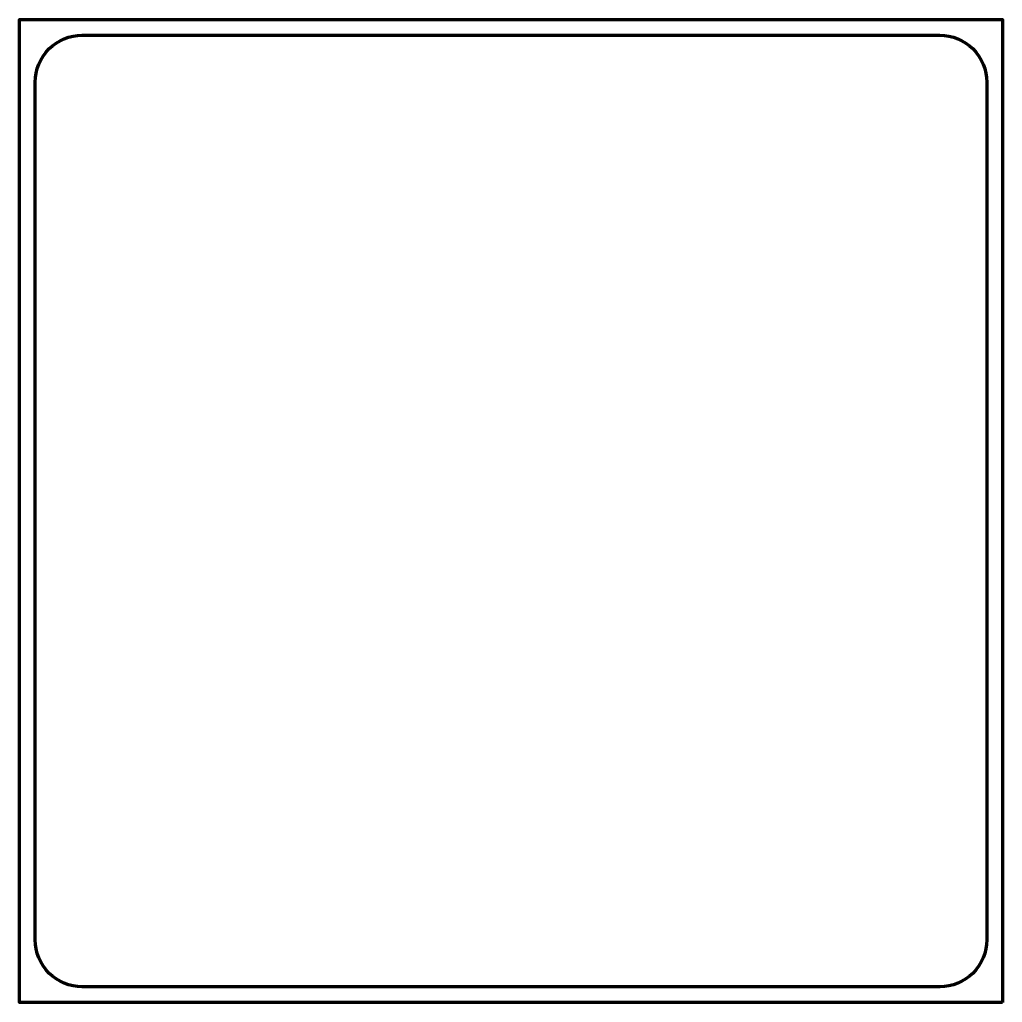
# Model space of a CAD drawing. Header units: millimetres. Extents: x -213 to 422, y -466 to 169.
import ezdxf

# ---------------------------------------------------------------- set-up
doc = ezdxf.new("R2010")
doc.units = ezdxf.units.MM
doc.header["$MEASUREMENT"] = 0
doc.layers.get('0').update_dxf_attribs({"lineweight": 0})
doc.layers.add('Safety', color=7, linetype='Continuous', lineweight=0)

msp = doc.modelspace()

# ---------------------------------------------------------------- linework, layer by layer
at = {"color": 240, "lineweight": 106, "true_color": 0xed2224}
msp.add_lwpolyline([(382.08, 159), (385.07, 158.85), (388.01, 158.41), (390.91, 157.69), (393.72, 156.69), (396.42, 155.41), (398.98, 153.87), (401.38, 152.1), (403.59, 150.09), (405.6, 147.88), (407.37, 145.48), (408.91, 142.92), (410.19, 140.22), (411.19, 137.41), (411.91, 134.51), (412.35, 131.57), (412.5, 128.58), (412.5, -9.96), (412.5, -148.5), (412.5, -287.04), (412.5, -425.58), (412.35, -428.57), (411.91, -431.51), (411.19, -434.41), (410.19, -437.22), (408.91, -439.92), (407.37, -442.48), (405.6, -444.88), (403.59, -447.09), (401.38, -449.1), (398.98, -450.87), (396.42, -452.41), (393.72, -453.69), (390.91, -454.69), (388.01, -455.42), (385.07, -455.85), (382.08, -456), (243.54, -456), (105, -456), (-33.54, -456), (-172.08, -456), (-175.07, -455.85), (-178.01, -455.42), (-180.91, -454.69), (-183.72, -453.69), (-186.42, -452.41), (-188.98, -450.87), (-191.38, -449.1), (-193.59, -447.09), (-195.6, -444.88), (-197.37, -442.48), (-198.91, -439.92), (-200.19, -437.22), (-201.19, -434.41), (-201.92, -431.51), (-202.35, -428.57), (-202.5, -425.58), (-202.5, -287.04), (-202.5, -148.5), (-202.5, -9.96), (-202.5, 128.58), (-202.35, 131.57), (-201.92, 134.51), (-201.19, 137.41), (-200.19, 140.22), (-198.91, 142.92), (-197.37, 145.48), (-195.6, 147.88), (-193.59, 150.09), (-191.38, 152.1), (-188.98, 153.87), (-186.42, 155.41), (-183.72, 156.69), (-180.91, 157.69), (-178.01, 158.41), (-175.07, 158.85), (-172.08, 159), (-33.54, 159), (105, 159), (243.54, 159)], close=True, dxfattribs=at)
at = {"layer": 'Safety', "color": 240, "lineweight": 106, "true_color": 0xed2224}
msp.add_lwpolyline([(422.5, -466), (-212.5, -466), (-212.5, 169), (422.5, 169)], close=True, dxfattribs=at)

doc.saveas('drawing.dxf')
